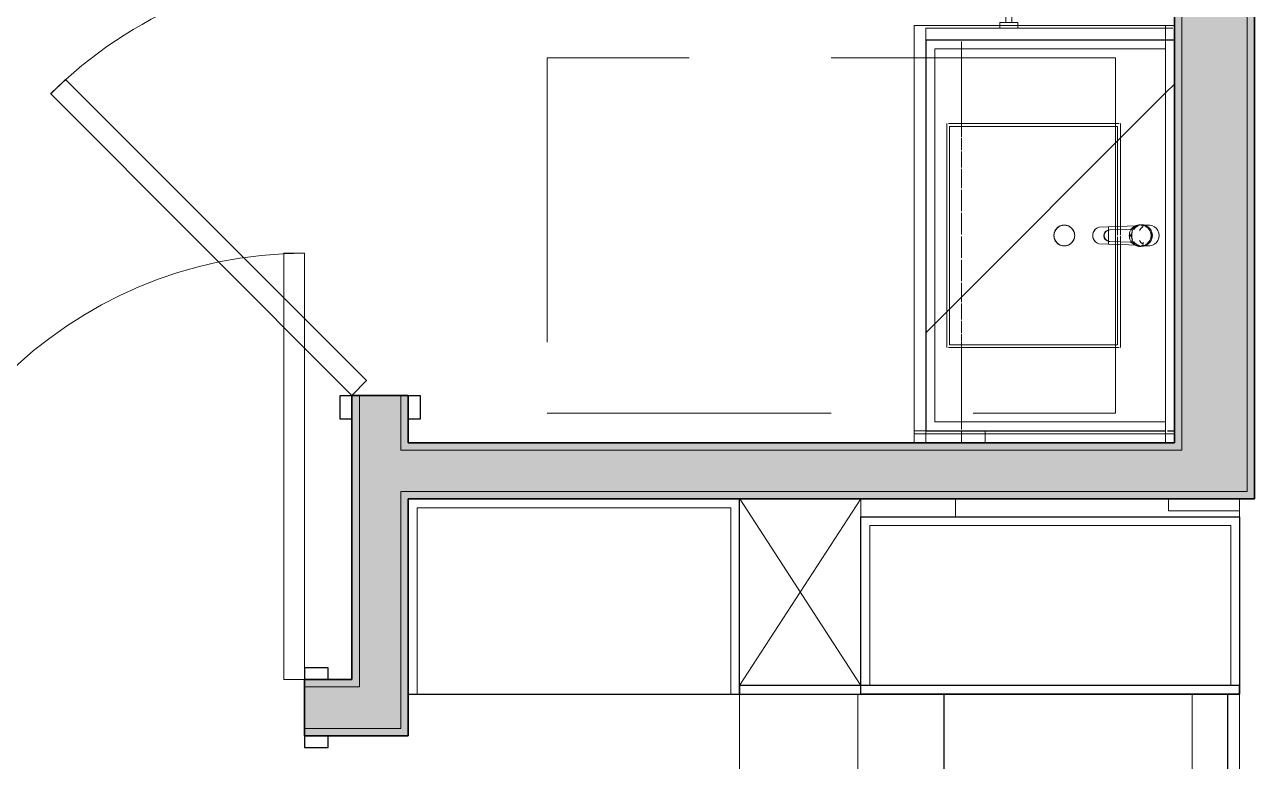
# Model space of a CAD drawing. Header units: inches. Extents: x 6 to 8416, y -388 to 6104.
# Drawn here: x 4234.9 to 4338.8, y 521.6 to 583.9 of the extents above; entities that cross this region are included whole.
import ezdxf

# ---------------------------------------------------------------- set-up
doc = ezdxf.new("R2010")
doc.units = ezdxf.units.IN
doc.header["$MEASUREMENT"] = 0
for name, pattern in [('Dash 1_16_', [48, 24, -24]), ('Hidden 1_16_', [36, 24, -12]), ('Hidden 1_8_', [9, 6, -3]), ('Hidden 3_16_', [13.5, 9, -4.5])]:
    doc.linetypes.add(name, pattern=pattern)
for name, color, linetype, lineweight in [('A-DOOR', 31, 'Continuous', 18), ('A-DOOR-FRAM', 31, 'Continuous', 25), ('A-GENM', 13, 'Continuous', 18), ('A-GENM-HDLN', 13, 'Dash 1_16_', 9), ('A-WALL', 113, 'Continuous', 25), ('A-WALL-PATT', 111, 'Continuous', 35), ('I-WALL', 2, 'Continuous', 25), ('P-SANR-FIXT', 6, 'Continuous', 18), ('Q-CASE', 31, 'Continuous', 18), ('Q-SPCQ', 91, 'Continuous', 18)]:
    doc.layers.add(name, color=color, linetype=linetype, lineweight=lineweight)
pattern_1 = [(315, (-563.823, 204.75), (16.9706, 16.9706), [])]

# ---------------------------------------------------------------- blocks, each defined once
blk = doc.blocks.new('z Nested-Lav Basin-Rectangular - Rectangular-V673-LEVEL 3 - PLAN Copy 1 Copy 1')
at = {"layer": 'P-SANR-FIXT', "lineweight": 9}
for p, q in [((-9.47, 7.3), (9.47, 7.3)), ((-9.23, 7.3), (-9.47, 7.3)), ((-8.53, 7.3), (-9.23, 7.3)), ((-7.4, 7.3), (-8.53, 7.3)), ((-5.9, 7.3), (-7.4, 7.3)), ((-4.11, 7.3), (-5.9, 7.3)), ((-2.11, 7.3), (-4.11, 7.3)), ((0, 7.3), (-2.11, 7.3)), ((2.11, 7.3), (0, 7.3)), ((4.11, 7.3), (2.11, 7.3)), ((5.9, 7.3), (4.11, 7.3)), ((7.4, 7.3), (5.9, 7.3)), ((8.53, 7.3), (7.4, 7.3)), ((9.23, 7.3), (8.53, 7.3)), ((9.47, 7.3), (9.23, 7.3)), ((-9.47, 7.14), (-9.47, -7.28)), ((-9.22, -7.14), (-9.22, 7.05)), ((-9.22, 7.05), (9.22, 7.05)), ((-9.22, 7.05), (-8.99, 7.05)), ((-8.99, 7.05), (-8.31, 7.05)), ((-8.31, 7.05), (-7.21, 7.05)), ((-7.21, 7.05), (-5.75, 7.05)), ((-5.75, 7.05), (-4, 7.05)), ((-4, 7.05), (-2.05, 7.05)), ((-2.05, 7.05), (0, 7.05)), ((0, 7.05), (2.05, 7.05)), ((2.05, 7.05), (4, 7.05)), ((4, 7.05), (5.75, 7.05)), ((5.75, 7.05), (7.21, 7.05)), ((7.21, 7.05), (8.31, 7.05)), ((8.31, 7.05), (8.99, 7.05)), ((8.99, 7.05), (9.22, 7.05)), ((9.22, 7.05), (9.22, -7.14)), ((9.47, -7.28), (9.47, 7.14)), ((-0.75, -7.14), (-9.22, -7.14)), ((-8.99, -7.14), (-9.22, -7.14)), ((-8.31, -7.14), (-8.99, -7.14)), ((-7.21, -7.14), (-8.31, -7.14)), ((-5.75, -7.14), (-7.21, -7.14)), ((-4, -7.14), (-5.75, -7.14)), ((-2.05, -7.14), (-4, -7.14)), ((-0.76, -7.14), (-2.05, -7.14)), ((-0.53, -7.14), (-0.76, -7.14)), ((-0.53, -7.14), (-0.75, -7.14)), ((-0.11, -7.14), (-0.53, -7.14)), ((-0.11, -7.14), (-0.53, -7.14)), ((0.5, -7.14), (0.03, -7.14)), ((0.5, -7.14), (0.03, -7.14)), ((0.75, -7.14), (0.5, -7.14)), ((0.76, -7.14), (0.5, -7.14)), ((9.22, -7.14), (0.75, -7.14)), ((2.05, -7.14), (0.76, -7.14)), ((4, -7.14), (2.05, -7.14)), ((5.75, -7.14), (4, -7.14)), ((7.21, -7.14), (5.75, -7.14)), ((8.31, -7.14), (7.21, -7.14)), ((8.99, -7.14), (8.31, -7.14)), ((9.22, -7.14), (8.99, -7.14)), ((-9.47, -7.39), (-9.23, -7.39)), ((-0.76, -7.39), (-9.47, -7.39)), ((-9.23, -7.39), (-8.53, -7.39)), ((-8.53, -7.39), (-7.4, -7.39)), ((-7.4, -7.39), (-5.9, -7.39)), ((-5.9, -7.39), (-4.11, -7.39)), ((-4.11, -7.39), (-2.11, -7.39)), ((-2.11, -7.39), (-0.77, -7.39)), ((-0.77, -7.39), (-0.54, -7.39)), ((-0.53, -7.39), (-0.76, -7.39)), ((-0.54, -7.39), (-0.07, -7.39)), ((-0.07, -7.39), (-0.53, -7.39)), ((0.03, -7.39), (0.51, -7.39)), ((0.51, -7.39), (0.03, -7.39)), ((0.51, -7.39), (0.77, -7.39)), ((0.76, -7.39), (0.51, -7.39)), ((9.47, -7.39), (0.76, -7.39)), ((0.77, -7.39), (2.11, -7.39)), ((2.11, -7.39), (4.11, -7.39)), ((4.11, -7.39), (5.9, -7.39)), ((5.9, -7.39), (7.4, -7.39)), ((7.4, -7.39), (8.53, -7.39)), ((8.53, -7.39), (9.23, -7.39)), ((9.23, -7.39), (9.47, -7.39))]:
    blk.add_line(p, q, dxfattribs=at)
at = {"layer": 'P-SANR-FIXT'}
blk.add_circle((0, -2.64), 0.875, dxfattribs=at)
at = {"layer": 'P-SANR-FIXT', "lineweight": 9}
for points in [[(-0.88, -2.64), (-0.88, -2.53), (-0.84, -2.33), (-0.68, -2.06), (-0.45, -1.86), (-0.15, -1.76), (0.16, -1.76), (0.45, -1.86), (0.68, -2.06), (0.84, -2.33), (0.87, -2.53), (0.87, -2.64)], [(-0.67, -2.07), (-0.74, -2.15), (-0.79, -2.24), (-0.82, -2.34)], [(-0.44, -1.88), (-0.53, -1.93), (-0.6, -2), (-0.67, -2.07)], [(-0.15, -1.77), (-0.25, -1.79), (-0.35, -1.83), (-0.44, -1.88)], [(0.15, -1.77), (0.05, -1.76), (-0.05, -1.76), (-0.15, -1.77)], [(0.44, -1.88), (0.35, -1.83), (0.25, -1.79), (0.15, -1.77)], [(0.67, -2.07), (0.61, -2), (0.53, -1.93), (0.44, -1.88)], [(0.82, -2.34), (0.79, -2.24), (0.74, -2.15), (0.67, -2.07)], [(-0.82, -2.34), (-0.86, -2.43), (-0.88, -2.53), (-0.88, -2.64)], [(0.87, -2.64), (0.87, -2.74), (0.84, -2.94), (0.68, -3.21), (0.45, -3.41), (0.16, -3.52), (-0.15, -3.52), (-0.45, -3.41), (-0.68, -3.21), (-0.84, -2.94), (-0.88, -2.74), (-0.88, -2.64)], [(-0.88, -2.64), (-0.88, -2.74), (-0.86, -2.84), (-0.82, -2.94)], [(-0.82, -2.94), (-0.79, -3.03), (-0.74, -3.12), (-0.67, -3.2)], [(0.67, -3.2), (0.74, -3.12), (0.79, -3.03), (0.82, -2.94)], [(0.87, -2.64), (0.87, -2.53), (0.86, -2.43), (0.82, -2.34)], [(0.82, -2.94), (0.86, -2.84), (0.87, -2.74), (0.87, -2.64)], [(-0.67, -3.2), (-0.6, -3.28), (-0.53, -3.34), (-0.44, -3.39)], [(-0.44, -3.39), (-0.35, -3.45), (-0.25, -3.48), (-0.15, -3.5)], [(-0.15, -3.5), (-0.05, -3.52), (0.05, -3.52), (0.15, -3.5)], [(0.15, -3.5), (0.25, -3.48), (0.35, -3.45), (0.44, -3.39)], [(0.44, -3.39), (0.53, -3.34), (0.61, -3.28), (0.67, -3.2)]]:
    blk.add_open_spline(points, degree=3, dxfattribs=at)
blk = doc.blocks.new('z Nested-Faucet-BA-Sngl Handle - Faucet-V674-LEVEL 3 - PLAN Copy 1 Copy 1')
at = {"layer": 'P-SANR-FIXT'}
for p, q in [((-0.7, 2.58), (-0.82, -0.81)), ((-0.73, 1.77), (-0.7, 2.58)), ((0.53, 2.88), (0.57, 2.83)), ((0.57, 2.83), (0.63, 2.75)), ((0.63, 2.75), (0.7, 2.59)), ((0.81, -0.59), (0.7, 2.59)), ((0.7, 2.59), (0.73, 1.77)), ((-0.82, -0.81), (-0.73, 1.77)), ((0.73, 1.77), (-0.73, 1.77)), ((-0.5, 1.66), (-0.57, -0.13)), ((-0.57, -0.09), (-0.5, 1.66)), ((0.54, -0.12), (0.48, 1.66)), ((0.48, 1.66), (0.54, -0.08)), ((0.73, 1.77), (0.81, -0.59)), ((-0.91, -0.81), (-0.91, -0.85)), ((-0.9, -0.91), (-0.9, -1.06)), ((-0.9, -0.99), (-0.9, -1.06)), ((-0.58, -0.97), (-0.72, -1.13)), ((-0.41, -0.84), (-0.58, -0.97)), ((-0.57, -0.13), (-0.57, -0.09)), ((-0.12, -0.02), (-0.12, -0.06)), ((0.12, -0.02), (-0.12, -0.02)), ((0.12, -0.02), (-0.12, -0.02)), ((0.12, -0.06), (0.12, -0.02)), ((0.58, -0.97), (0.41, -0.84)), ((0.54, -0.12), (0.54, -0.08)), ((0.72, -1.13), (0.58, -0.97)), ((0.61, -0.27), (0.61, -0.23)), ((0.83, -1.21), (0.83, -1.03)), ((0.89, -0.97), (0.89, -0.93)), ((0.9, -1.06), (0.9, -0.91)), ((0.9, -1.06), (0.9, -0.99)), ((-0.9, -1.06), (-0.89, -1.2)), ((-0.88, -1.07), (-0.88, -1.63)), ((-0.84, -1.06), (-0.84, -1.15)), ((-0.83, -1.06), (-0.84, -1.06)), ((-0.84, -1.06), (-0.83, -1.06)), ((-0.84, -1.15), (-0.84, -1.3)), ((-0.57, -1.15), (-0.77, -1.15)), ((-0.73, -1.57), (-0.59, -1.72)), ((0.83, -1.15), (0.84, -1.23)), ((0.85, -1.23), (0.84, -1.23)), ((0.84, -1.23), (0.85, -1.23)), ((0.85, -1.3), (0.85, -1.23)), ((0.85, -1.23), (0.85, -1.3)), ((0.88, -1.63), (0.88, -1.07)), ((0.89, -1.2), (0.9, -1.06))]:
    blk.add_line(p, q, dxfattribs=at)
at = {"layer": 'P-SANR-FIXT', "flags": 128}
for points in [[(0.7, 2.59), (0.62, 2.76), (0.5, 2.9), (0.35, 3.01), (0.18, 3.08), (0, 3.1), (-0.19, 3.08), (-0.36, 3.01), (-0.51, 2.9), (-0.62, 2.75), (-0.7, 2.58)], [(-0.7, 2.58), (-0.63, 2.74), (-0.53, 2.87)], [(-0.53, 2.87), (-0.4, 2.98), (-0.25, 3.06), (-0.09, 3.1), (0.08, 3.1), (0.25, 3.06), (0.4, 2.99), (0.53, 2.88)], [(0, -1.84), (-0.22, -1.82), (-0.42, -1.74), (-0.6, -1.61), (-0.75, -1.44), (-0.85, -1.24), (-0.9, -1.02), (-0.9, -0.79), (-0.84, -0.57), (-0.74, -0.38)], [(-0.74, -0.38), (-0.38, -0.24), (0, -0.19)], [(0, -0.19), (0.38, -0.24), (0.74, -0.38)], [(0.74, -0.38), (0.84, -0.57), (0.9, -0.79), (0.9, -1.02), (0.85, -1.24), (0.75, -1.44), (0.6, -1.61), (0.42, -1.74), (0.22, -1.82), (0, -1.84)], [(-0.89, -1.2), (-0.83, -1.39), (-0.73, -1.57)], [(-0.83, -1.34), (-0.87, -1.52), (-0.87, -1.73), (-0.82, -1.94), (-0.72, -2.13), (-0.58, -2.29), (-0.41, -2.41), (-0.21, -2.49), (0, -2.51)], [(-0.59, -1.72), (-0.41, -1.83), (-0.21, -1.9), (0, -1.93)], [(0, -1.93), (0.21, -1.9), (0.41, -1.83), (0.59, -1.72), (0.73, -1.57), (0.83, -1.39), (0.89, -1.2)], [(0, -2.51), (0.21, -2.49), (0.41, -2.41), (0.58, -2.29), (0.72, -2.13), (0.82, -1.94), (0.87, -1.73), (0.87, -1.52), (0.83, -1.34)]]:
    blk.add_lwpolyline(points, dxfattribs=at)
at = {"layer": 'P-SANR-FIXT'}
for centre, major_axis, ratio, start_param, end_param in [((-0.01, 1.69), (0.488, 0), 0.981627, 0.034194, 3.105026), ((-0.01, 1.65), (0.488, 0), 0.981627, 0.034194, 3.105026), ((0, -0.89), (0.904, 0), 0.992546, 1.570796, 2.050618), ((0, -0.89), (0.904, 0), 0.992546, 1.090975, 1.570796), ((0.25, -0.81), (1.17, 0), 0.981627, 3.104199, 3.319048), ((0.25, -0.85), (1.17, 0), 0.981627, 3.104199, 3.617494), ((-0.32, -0.79), (0.591, 0), 0.981627, 2.568497, 3.104199), ((-0.32, -0.83), (0.591, 0), 0.981627, 2.568497, 3.104199), ((0, -1.06), (0.904, 0), 0.992546, 2.567292, 3.065539), ((0.57, -1.39), (1.65, 0), 0.981627, 2.4228, 2.568497), ((0.57, -1.35), (1.65, 0), 0.981627, 2.495649, 2.568497), ((0, -1.07), (0.878, 0), 0.992546, 2.207473, 2.732128), ((0, -1.07), (0.878, 0), 0.992546, 2.207473, 2.732128), ((0.57, -1.35), (1.65, 0), 0.981627, 2.4228, 2.495649), ((0, -0.89), (0.904, 0), 0.992546, 2.103114, 2.530439), ((0, -1.06), (0.904, 0), 0.992546, 2.222877, 2.532851), ((-1.05, 0.04), (0.5, 0), 0.981627, 5.564393, 6.024593), ((-1.05, 0), (0.5, 0), 0.981627, 5.564393, 5.880213), ((-1.05, 0), (0.5, 0), 0.981627, 5.880213, 6.024593), ((0, -1.07), (0.878, 0), 0.992546, 1.580388, 1.97866), ((0, -1.07), (0.878, 0), 0.992546, 1.580388, 1.97866), ((0, -1.06), (-0.904, 0), 0.992546, 4.712389, 4.982668), ((0, -1.06), (0.904, 0), 0.992546, 1.297215, 1.570796), ((0, -1.07), (0.878, 0), 0.992546, 1.261267, 1.561205), ((0, -1.07), (0.878, 0), 0.992546, 1.261267, 1.561205), ((0, -1.06), (0.904, 0), 0.992546, 0.574301, 1.072549), ((0, -0.89), (0.904, 0), 0.992546, 0.611154, 1.048209), ((0, -1.07), (0.878, 0), 0.992546, 0.314159, 0.942478), ((0, -1.07), (0.878, 0), 0.992546, 0.314159, 0.942478), ((0.01, -0.98), (0.879, 0), 0.981627, 5.349276, 6.241172), ((1.19, 0.13), (0.689, 0), 0.981627, 3.457004, 3.698846), ((1.19, 0.09), (0.689, 0), 0.981627, 3.457004, 3.574523), ((1.19, 0.09), (0.689, 0), 0.981627, 3.574523, 3.698846), ((0.06, -0.82), (0.817, 0), 0.981627, 0.28636, 0.830651), ((0.06, -0.86), (0.817, 0), 0.981627, 0.28636, 0.830651), ((0, -1.06), (0.904, 0), 0.992546, 0.29608, 0.522446), ((-0.31, -0.93), (1.2, 0), 0.981627, 0.122173, 0.28636), ((-0.31, -0.97), (1.2, 0), 0.981627, 6.241172, 6.569545), ((0, -1.07), (0.878, 0), 0.992546, 6.116775, 6.335526), ((-0.31, -0.93), (1.2, 0), 0.981627, 0, 0.122173), ((-0.31, -0.93), (-1.2, 0), 0.981627, 3.099579, 3.141593), ((0, -1.07), (0.878, 0), 0.992546, 3.455752, 4.712389), ((0, -1.07), (0.878, 0), 0.992546, 3.455752, 4.712389), ((0.01, -0.97), (0.888, 0), 0.981627, 3.617494, 5.349276), ((0.01, -0.93), (0.888, 0), 0.981627, 3.864891, 4.112289), ((0, -1.07), (0.878, 0), 0.992546, 4.712389, 5.969026), ((0, -1.07), (-0.878, 0), 0.992546, 1.570796, 2.827433), ((0.01, -0.94), (0.879, 0), 0.981627, 5.349276, 5.57225), ((0.01, -0.94), (0.879, 0), 0.981627, 5.57225, 5.795224)]:
    blk.add_ellipse(centre, major_axis=major_axis, ratio=ratio, start_param=start_param, end_param=end_param, dxfattribs=at)
for points, knots in [([(0, -0.04), (-0.02, -0.04), (-0.04, -0.04), (-0.07, -0.04), (-0.1, -0.05), (-0.11, -0.05), (-0.12, -0.06), (-0.12, -0.06)], [0, 0, 0, 0, 0.285714, 0.428571, 0.571429, 0.785714, 1, 1, 1, 1]), ([(-0.12, -0.06), (-0.12, -0.06), (-0.11, -0.06), (-0.09, -0.07), (-0.07, -0.07), (-0.04, -0.07), (-0.01, -0.07), (0, -0.07)], [0, 0, 0, 0, 0.285714, 0.428571, 0.571429, 0.785714, 1, 1, 1, 1]), ([(0.12, -0.06), (0.12, -0.06), (0.11, -0.05), (0.08, -0.04), (0.04, -0.04), (0.01, -0.04), (0, -0.04)], [0, 0, 0, 0, 0.285714, 0.571429, 0.785714, 1, 1, 1, 1]), ([(0, -0.07), (0.02, -0.07), (0.04, -0.07), (0.07, -0.07), (0.1, -0.07), (0.11, -0.06), (0.12, -0.06), (0.12, -0.06)], [0, 0, 0, 0, 0.285714, 0.428571, 0.571429, 0.785714, 1, 1, 1, 1])]:
    blk.add_open_spline(points, degree=3, knots=knots, dxfattribs=at)
blk = doc.blocks.new('z Nested-Clearance-Plumbing-AM - Clearance-V313-LEVEL 3 - PLAN Copy 1 Copy 1')
at = {"layer": 'A-GENM', "linetype": 'Hidden 1_16_', "lineweight": 9}
for p, q in [((15, 48), (-15, 48)), ((-15, 48), (-15, 0)), ((15, 0), (15, 48)), ((-15, 0), (-0.75, 0)), ((-0.75, 0), (-0.52, 0)), ((-0.52, 0), (0.49, 0)), ((0.49, 0), (0.75, 0)), ((0.75, 0), (15, 0))]:
    blk.add_line(p, q, dxfattribs=at)
blk = doc.blocks.new('Unit-Single-Flush-ICC ADA-AM - 36_ x 84_-NR _U-BA _ BATH_-V125-LEVEL 3 - PLAN Copy 1 Copy 1')
at = {"layer": 'A-DOOR'}
for p, q in [((16.76, -1.14), (-8.69, -26.59)), ((16.76, -1.14), (18, -2.38)), ((18, -2.38), (-7.46, -27.83)), ((-8.69, -26.59), (-7.46, -27.83))]:
    blk.add_line(p, q, dxfattribs=at)
at = {"layer": 'A-DOOR', "lineweight": 9}
blk.add_arc((18, -2.38), 36, 180, 225, dxfattribs=at)
at = {"layer": 'A-DOOR-FRAM'}
for p, q in [((-20, 2.38), (-20, 3.38)), ((-20, 3.38), (-18, 3.38)), ((-18, 3.38), (-18, 2.38)), ((18, 2.38), (18, 3.38)), ((18, 3.38), (20, 3.38)), ((20, 3.38), (20, 2.38)), ((-18, 2.38), (-20, 2.38)), ((20, 2.38), (18, 2.38)), ((-20, -2.38), (-18, -2.38)), ((-20, -3.37), (-20, -2.38)), ((-18, -2.38), (-18, -3.37)), ((18, -2.38), (20, -2.38)), ((18, -3.37), (18, -2.38)), ((20, -2.38), (20, -3.37)), ((-18, -3.37), (-20, -3.37)), ((20, -3.37), (18, -3.37))]:
    blk.add_line(p, q, dxfattribs=at)
at = {"layer": 'A-DOOR-FRAM', "lineweight": 18}
for p, q in [((-20, 3.38), (-18, 3.38)), ((-20, 3.38), (-20, 2.38)), ((-18, 3.38), (-18, 2.38)), ((18, 3.38), (20, 3.38)), ((18, 3.38), (18, 2.38)), ((20, 3.38), (20, 2.38)), ((-18, 2.38), (-20, 2.38)), ((20, 2.38), (18, 2.38)), ((-20, -3.37), (-20, -2.38)), ((-20, -2.38), (-18, -2.38)), ((-18, -3.37), (-18, -2.38)), ((18, -3.37), (18, -2.38)), ((18, -2.38), (20, -2.38)), ((20, -3.37), (20, -2.38)), ((-18, -3.37), (-20, -3.37)), ((20, -3.37), (18, -3.37))]:
    blk.add_line(p, q, dxfattribs=at)
blk = doc.blocks.new('GM BA Vanity-Single - Lav Cab _ Apron-ICC ADA-AM - 33_ Sink Cab_End Panel - Forward-V700-LEVEL 3 - PLAN Copy 1 Copy 1')
at = {"layer": 'A-GENM'}
for p, q in [((0.75, 22), (0, 22)), ((0, 22), (0, 16)), ((0, 16), (0, 22)), ((0, 22), (0.75, 22)), ((0.75, 22), (0, 22)), ((0, 22), (0, 16)), ((0, 16), (0, 22)), ((0, 22), (0.75, 22)), ((0.75, 16), (0.75, 22)), ((0.75, 22), (0.75, 16)), ((1, 22), (0.75, 22)), ((0.75, 22), (1, 22)), ((35.25, 22), (1, 22)), ((1, 22), (35.25, 22)), ((35.25, 0.75), (35.25, 22)), ((35.25, 22), (35.25, 0.75)), ((8.28, 4.81), (8.28, 19)), ((8.28, 19), (26.72, 19)), ((26.72, 19), (8.28, 19)), ((8.28, 19), (8.28, 4.81)), ((26.72, 19), (26.72, 4.81)), ((26.72, 4.81), (26.72, 19)), ((0, 16), (0, 0)), ((0, 0.75), (0, 16)), ((0, 16), (0, 0.75)), ((0, 0.75), (0, 16)), ((0.75, 0), (0.75, 16)), ((0.75, 16), (0.75, 0.75)), ((16.75, 4.81), (8.28, 4.81)), ((8.28, 4.81), (16.75, 4.81)), ((16.97, 4.81), (16.75, 4.81)), ((16.75, 4.81), (16.97, 4.81)), ((17.39, 4.81), (16.97, 4.81)), ((16.97, 4.81), (17.39, 4.81)), ((18, 4.81), (17.53, 4.81)), ((17.53, 4.81), (18, 4.81)), ((18.25, 4.81), (18, 4.81)), ((18, 4.81), (18.25, 4.81)), ((26.72, 4.81), (18.25, 4.81)), ((18.25, 4.81), (26.72, 4.81)), ((0, 0), (0, 0.75)), ((35.25, 0.75), (0, 0.75)), ((0, 0.75), (0, 0)), ((0, 0), (0, 0.75)), ((0, 0.75), (0.75, 0.75)), ((0, 0.75), (0, 0)), ((0, 0), (0, 0.75)), ((0, 0), (0.75, 0)), ((0.75, 0), (0, 0)), ((0, 0), (35.25, 0)), ((0.75, 0), (0, 0)), ((0, 0), (0.75, 0)), ((0.75, 0), (0, 0)), ((0.75, 0.75), (0.75, 0)), ((0.75, 0.75), (35.25, 0.75)), ((35.25, 0), (0.75, 0)), ((0.75, 0), (35.25, 0)), ((35.25, 0), (0.75, 0)), ((35.25, 0), (35.25, 0.75)), ((35.25, 0.75), (35.25, 0)), ((35.25, 0), (35.25, 0.75)), ((35.25, 0.75), (35.25, 0))]:
    blk.add_line(p, q, dxfattribs=at)
blk = doc.blocks.new('GM Outlet Zone-AM - GM Outlet Zone-AM-V701-LEVEL 3 - PLAN Copy 1 Copy 1')
at = {"layer": 'A-GENM', "linetype": 'Dash 1_16_', "lineweight": 9}
for p, q in [((-3, 1), (3, 1)), ((3, 1), (-3, 1)), ((-3, 0.75), (-3, 1)), ((-3, 1), (-3, 0)), ((-3, 0), (-3, 0.75)), ((-3, 0), (3, 0)), ((3, 0), (-3, 0)), ((3, 1), (3, 0.75)), ((3, 1), (3, 0)), ((3, 0.75), (3, 0))]:
    blk.add_line(p, q, dxfattribs=at)
blk = doc.blocks.new('Unit-Single-Flush-ICC ADA-AM - 36_ x 84_-NR _U-BE _ BED_-6493364-LEVEL 3 - PLAN Copy 1 Copy 1')
at = {"layer": 'A-DOOR'}
for p, q in [((16.25, 38.38), (18, 38.38)), ((16.25, 2.37), (16.25, 38.38)), ((18, 2.37), (18, 38.38)), ((16.25, 2.37), (18, 2.37))]:
    blk.add_line(p, q, dxfattribs=at)
at = {"layer": 'A-DOOR', "lineweight": 9}
blk.add_arc((18, 2.37), 36, 90, 180, dxfattribs=at)
at = {"layer": 'A-DOOR-FRAM'}
for p, q in [((-18, 3.37), (-20, 3.37)), ((-20, 3.37), (-20, 2.37)), ((-18, 2.37), (-18, 3.37)), ((20, 3.37), (18, 3.37)), ((18, 3.37), (18, 2.37)), ((20, 2.37), (20, 3.37)), ((-20, 2.37), (-18, 2.37)), ((18, 2.37), (20, 2.37)), ((-18, -2.38), (-20, -2.38)), ((-20, -2.38), (-20, -3.38)), ((-18, -3.38), (-18, -2.38)), ((20, -2.38), (18, -2.38)), ((18, -2.38), (18, -3.38)), ((20, -3.38), (20, -2.38)), ((-20, -3.38), (-18, -3.38)), ((18, -3.38), (20, -3.38))]:
    blk.add_line(p, q, dxfattribs=at)
at = {"layer": 'A-DOOR-FRAM', "lineweight": 18}
for p, q in [((-18, 3.37), (-20, 3.37)), ((-20, 3.37), (-20, 2.37)), ((-18, 3.37), (-18, 2.37)), ((20, 3.37), (18, 3.37)), ((18, 3.37), (18, 2.37)), ((20, 3.37), (20, 2.37)), ((-20, 2.37), (-18, 2.37)), ((18, 2.37), (20, 2.37)), ((-20, -3.38), (-20, -2.38)), ((-18, -2.38), (-20, -2.38)), ((-18, -3.38), (-18, -2.38)), ((18, -3.38), (18, -2.38)), ((20, -2.38), (18, -2.38)), ((20, -3.38), (20, -2.38)), ((-20, -3.38), (-18, -3.38)), ((18, -3.38), (20, -3.38))]:
    blk.add_line(p, q, dxfattribs=at)
blk = doc.blocks.new('GM IS - Type B_6 - AM - Non-Recessed at Panel - 60-3_4_ Counter to Counter-7555794-LEVEL 3 - PLAN Copy 1 Copy 1')
at = {"layer": 'A-GENM', "lineweight": 9}
for p, q in [((-19.5, 128), (-110.5, 128)), ((-110.5, 128), (-110.5, 85.75)), ((-110.5, 85.75), (-110.5, 128)), ((-110.5, 128), (-19.5, 128)), ((-19.5, 117.75), (-19.5, 128)), ((-19.5, 128), (-19.5, 117.75)), ((-19.5, 85.75), (-19.5, 117.75)), ((-19.5, 117.75), (-19.5, 85.75)), ((-110.5, 85.75), (-19.5, 85.75)), ((-19.5, 85.75), (-110.5, 85.75))]:
    blk.add_line(p, q, dxfattribs=at)
at = {"layer": 'A-GENM', "linetype": 'Hidden 1_8_', "lineweight": 9}
for p, q in [((-19.5, 118), (-109.5, 118)), ((-109.5, 118), (-109.5, 110.75)), ((-109.5, 110.75), (-109.5, 118)), ((-109.5, 118), (-106.5, 118)), ((-92.75, 118), (-109.5, 118)), ((-109.5, 118), (-109.5, 110.75)), ((-106.5, 118), (-99.25, 118)), ((-99.25, 118), (-19.5, 118)), ((-19.5, 118), (-92.75, 118)), ((-19.5, 117.75), (-19.5, 118)), ((-19.5, 118), (-19.5, 117.75)), ((-19.5, 110.75), (-19.5, 118)), ((-19.5, 110.75), (-19.5, 117.75)), ((-19.5, 117.75), (-19.5, 110.75)), ((-109.5, 110.75), (-19.5, 110.75)), ((-19.5, 110.75), (-109.5, 110.75)), ((-109.5, 110.75), (-85.5, 110.75)), ((-85.5, 110.75), (-19.5, 110.75))]:
    blk.add_line(p, q, dxfattribs=at)
at = {"layer": 'A-GENM-HDLN'}
for p, q in [((-3, 117.75), (-18.75, 128)), ((-18.75, 117.75), (-3, 127.98))]:
    blk.add_line(p, q, dxfattribs=at)
blk = doc.blocks.new('CW - LW - Filler - Toe Kick - AM - 1 1_2_ W x 24_ D x H-5499899-LEVEL 3 - PLAN Copy 1 Copy 1')
at = {"layer": 'Q-CASE', "lineweight": 9}
for p, q in [((18.24, 18), (18.24, 24)), ((18.24, 24), (18.24, 18)), ((19.24, 24), (18.24, 24)), ((18.24, 24), (19.24, 24)), ((18.24, 24), (18.24, 18)), ((18.24, 24), (19.74, 24)), ((18.24, 24), (19.74, 24)), ((19.74, 24), (19.24, 24)), ((19.24, 24), (19.74, 24)), ((19.74, 0), (19.74, 24)), ((19.74, 24), (19.74, 0)), ((18.24, 0), (18.24, 18)), ((18.24, 18), (18.24, 0)), ((18.24, 18), (18.24, 0)), ((19.74, 0), (18.24, 0)), ((18.24, 0), (19.74, 0)), ((18.24, 0), (19.74, 0))]:
    blk.add_line(p, q, dxfattribs=at)
blk = doc.blocks.new('GM Outlet Zone-AM - GM Outlet Zone-AM-V765-LEVEL 3 - PLAN Copy 1 Copy 1')
at = {"layer": 'A-GENM', "lineweight": 9}
h = blk.add_hatch(dxfattribs=at)
h.set_pattern_fill('FP_64', color=256, style=0, pattern_type=2)
h.set_pattern_definition([(45, (-207.246, -542.81), (-33.941, 33.941), [])])
h.paths.add_polyline_path([(-3, 0), (3, 0), (3, 1), (-3, 1)])
at = {"layer": 'A-GENM', "linetype": 'Dash 1_16_', "lineweight": 9}
for p, q in [((-3, 1), (3, 1)), ((3, 1), (-3, 1)), ((-3, 0), (-3, 1)), ((-3, 1), (-3, 0)), ((-3, 0), (3, 0)), ((3, 0), (-3, 0)), ((3, 1), (3, 0)), ((3, 1), (3, 0))]:
    blk.add_line(p, q, dxfattribs=at)
blk = doc.blocks.new('CW - LW - 4 Drawers - AM - 27_ W x 24_ D x H - 6_ Top Drawer-7344142-LEVEL 3 - PLAN Copy 1 Copy 1')
at = {"layer": 'Q-CASE', "lineweight": 9}
for p, q in [((-27.76, 0), (-27.76, 24)), ((-27.76, 24), (-27.76, 0)), ((-27.76, 24), (-0.76, 24)), ((-27.76, 24), (-0.76, 24)), ((-27.76, 24), (-0.76, 24)), ((-0.76, 0), (-0.76, 24)), ((-0.76, 24), (-0.76, 0)), ((-27.76, 0), (-27.76, 21)), ((-27.76, 21), (-27.76, 0)), ((-27.76, 21), (-0.76, 21)), ((-27.76, 21), (-0.76, 21)), ((-0.76, 0), (-0.76, 21)), ((-0.76, 21), (-0.76, 0)), ((-0.76, 0), (-27.76, 0)), ((-27.76, 0), (-0.76, 0)), ((-0.76, 0), (-27.76, 0)), ((-27.76, 0), (-0.76, 0))]:
    blk.add_line(p, q, dxfattribs=at)
at = {"layer": 'Q-CASE', "lineweight": 25}
for p, q in [((-0.76, 24), (-27.76, 24)), ((-27.76, 24), (-27.76, 0)), ((-0.76, 0), (-0.76, 24)), ((-27.76, 0), (-0.76, 0))]:
    blk.add_line(p, q, dxfattribs=at)
blk = doc.blocks.new('CW - FL - Single UP _ LW Doors - AM - 15_ W x 32_ D x H-7414640-LEVEL 3 - PLAN Copy 1 Copy 1')
at = {"layer": 'Q-CASE', "lineweight": 9}
for p, q in [((2.24, 32), (17.24, 32)), ((2.24, 0), (2.24, 32)), ((2.24, 8), (2.24, 32)), ((16.49, 32), (2.24, 32)), ((2.24, 32), (16.49, 32)), ((2.99, 31.25), (2.99, 0.75)), ((16.49, 31.25), (2.99, 31.25)), ((2.99, 31.25), (16.49, 31.25)), ((2.99, 0.75), (2.99, 31.25)), ((16.49, 0.75), (16.49, 31.25)), ((16.49, 31.25), (16.49, 0.75)), ((17.24, 32), (16.62, 32)), ((16.62, 32), (17.24, 32)), ((17.24, 32), (17.24, 0)), ((17.24, 32), (17.24, 31)), ((17.24, 32), (17.24, 31)), ((17.24, 32), (17.24, 31)), ((17.24, 31), (17.24, 0)), ((17.24, 31), (17.24, 29)), ((17.24, 31), (17.24, 0)), ((2.24, 0), (2.24, 8)), ((17.24, 0), (2.24, 0)), ((16.49, 0), (2.24, 0)), ((2.24, 0), (16.49, 0)), ((2.99, 0.75), (16.49, 0.75)), ((16.49, 0.75), (2.99, 0.75)), ((17.24, 0), (16.62, 0)), ((16.62, 0), (17.24, 0))]:
    blk.add_line(p, q, dxfattribs=at)
at = {"layer": 'Q-CASE', "lineweight": 25}
for p, q in [((2.24, 0), (2.24, 32)), ((2.24, 32), (17.24, 32)), ((17.24, 32), (17.24, 0)), ((17.24, 0), (2.24, 0))]:
    blk.add_line(p, q, dxfattribs=at)
blk = doc.blocks.new('CW - LW - Filler - Toe Kick - AM - 1 1_2_ W x 32_ D x H-V767-LEVEL 3 - PLAN Copy 1 Copy 1')
at = {"layer": 'Q-CASE', "lineweight": 9}
for p, q in [((18.24, 26), (18.24, 32)), ((18.24, 32), (19.74, 32)), ((18.24, 32), (19.74, 32)), ((18.24, 0), (18.24, 32)), ((18.24, 32), (18.24, 26)), ((18.24, 32), (19.74, 32)), ((18.24, 32), (19.74, 32)), ((19.74, 32), (19.74, 8)), ((19.74, 32), (19.74, 0)), ((18.24, 8), (18.24, 26)), ((18.24, 26), (18.24, 8)), ((18.24, 0), (18.24, 8)), ((18.24, 8), (18.24, 0)), ((19.74, 8), (19.74, 0)), ((19.74, 0), (18.24, 0)), ((19.74, 0), (18.24, 0)), ((18.24, 0), (19.74, 0))]:
    blk.add_line(p, q, dxfattribs=at)
blk = doc.blocks.new('CW - LW - Filler - AM - 0 3_4_ W x 42_25_ D x H-7345190-LEVEL 3 - PLAN Copy 1 Copy 1')
at = {"layer": 'Q-CASE', "lineweight": 9}
for p, q in [((18.61, 42.25), (19.36, 42.25)), ((18.61, 0), (18.61, 42.25)), ((18.61, 41.5), (18.61, 42.25)), ((19.36, 42.25), (18.61, 42.25)), ((19.36, 42.25), (18.61, 42.25)), ((18.61, 42.25), (18.61, 41.5)), ((18.61, 42.25), (19.36, 42.25)), ((19.36, 42.25), (19.36, 0)), ((19.36, 42.25), (19.36, 41.25)), ((19.36, 41.25), (19.36, 42.25)), ((18.61, 11), (18.61, 41.5)), ((18.61, 41.5), (18.61, 11)), ((19.36, 41.25), (19.36, 38.25)), ((19.36, 38.25), (19.36, 41.25)), ((19.36, 38.25), (19.36, 17.25)), ((19.36, 17.25), (19.36, 38.25)), ((19.36, 17.25), (19.36, 10.25)), ((19.36, 10.25), (19.36, 17.25)), ((18.61, 10.25), (18.61, 11)), ((18.61, 11), (18.61, 10.25)), ((18.61, 0), (18.61, 10.25)), ((18.61, 10.25), (18.61, 0)), ((19.36, 10.25), (19.36, 10)), ((19.36, 10), (19.36, 10.25)), ((19.36, 10), (19.36, 0)), ((19.36, 0), (19.36, 10)), ((19.36, 0), (18.61, 0)), ((19.36, 0), (18.61, 0)), ((18.61, 0), (19.36, 0))]:
    blk.add_line(p, q, dxfattribs=at)
at = {"layer": 'Q-CASE', "lineweight": 25}
for p, q in [((19.36, 42.25), (18.61, 42.25)), ((18.61, 42.25), (18.61, 0)), ((19.36, 0), (19.36, 42.25)), ((18.61, 0), (19.36, 0))]:
    blk.add_line(p, q, dxfattribs=at)
blk = doc.blocks.new('CW - FL - Open Shelves - Framed - AM - 28_ W x 16_5_ D x H-7486466-LEVEL 3 - PLAN Copy 1 Copy 1')
at = {"layer": 'Q-CASE', "lineweight": 9}
for p, q in [((-4.26, 0), (-4.26, 16.5)), ((-4.26, 16.5), (-3.51, 16.5)), ((-4.26, 16.5), (-4.26, 15.88)), ((-4.26, 16.5), (23.74, 16.5)), ((-4.26, 15.75), (-4.26, 0)), ((-3.51, 16.5), (-3.51, 0.75)), ((-3.51, 16.5), (22.99, 16.5)), ((-3.51, 16.5), (-3.51, 0.75)), ((22.99, 16.5), (23.74, 16.5)), ((22.99, 0.75), (22.99, 16.5)), ((22.99, 0.75), (22.99, 16.5)), ((23.74, 16.5), (23.74, 0)), ((23.74, 0), (23.74, 16.5)), ((23.74, 0), (-4.26, 0)), ((-4.26, 0), (23.74, 0)), ((-3.51, 0.75), (22.99, 0.75)), ((-3.51, 0.75), (22.99, 0.75))]:
    blk.add_line(p, q, dxfattribs=at)
at = {"layer": 'Q-CASE', "lineweight": 25}
for p, q in [((-4.26, 16.5), (-4.26, 0)), ((23.74, 16.5), (-4.26, 16.5)), ((-4.26, 16.5), (-4.26, 15.88)), ((-4.26, 15.75), (-4.26, 0)), ((23.74, 0), (23.74, 16.5)), ((23.74, 0), (23.74, 16.5)), ((-4.26, 0), (23.74, 0)), ((-4.26, 0), (23.74, 0))]:
    blk.add_line(p, q, dxfattribs=at)
blk = doc.blocks.new('CW BA Var LW - Double Doors _ Apron - AM - W x H x 21_ D - 5 1_2_ Apron-V1368-LEVEL 3 - PLAN Copy 1 Copy 1')
at = {"layer": 'Q-CASE', "lineweight": 9}
h = blk.add_hatch(dxfattribs=at)
h.set_pattern_fill('FP_130', color=256, style=0, pattern_type=2)
h.set_pattern_definition(pattern_1)
h.paths.add_polyline_path([(-14.26, 19), (-14.26, 0), (18.74, 0), (18.74, 21), (-14.26, 21), (-14.26, 19.92)])
h.paths.add_polyline_path([(-13.51, 18.37), (-13.51, 20.25), (17.99, 20.25), (17.99, 0.75), (-13.51, 0.75), (-13.51, 6.64)])
h = blk.add_hatch(dxfattribs=at)
h.set_pattern_fill('FP_130', color=256, style=0, pattern_type=2)
h.set_pattern_definition(pattern_1)
h.paths.add_polyline_path([(-13.51, 20.25), (-13.51, 0.75), (17.99, 0.75), (17.99, 20.25), (-10.43, 20.25)])
for p, q in [((-14.26, 16), (-14.26, 21)), ((-14.26, 21), (-14.26, 16)), ((-14.26, 21), (-6.37, 21)), ((-14.26, 21), (-6.37, 21)), ((-14.26, 21), (-6.37, 21)), ((-6.36, 21), (18.74, 21)), ((-6.36, 21), (18.74, 21)), ((-6.36, 21), (18.74, 21)), ((18.74, 0.75), (18.74, 21)), ((18.74, 21), (18.74, 0.75)), ((-13.51, 0.75), (-13.51, 20.25)), ((-13.51, 20.25), (17.99, 20.25)), ((17.99, 20.25), (-13.51, 20.25)), ((-13.51, 20.25), (-13.51, 0.75)), ((17.99, 20.25), (17.99, 0.75)), ((17.99, 0.75), (17.99, 20.25)), ((-14.26, 16), (-14.26, 18)), ((-14.26, 18), (-14.26, 16)), ((-14.15, 18), (-7.21, 18)), ((-14.15, 18), (-7.21, 18)), ((-7.21, 18), (-6.98, 18)), ((-7.21, 18), (-6.98, 18)), ((-6.96, 18), (-6.75, 18)), ((-6.96, 18), (-6.75, 18)), ((-6.7, 18), (-6.07, 18)), ((-6.7, 18), (-6.07, 18)), ((-5.99, 18), (-4.97, 18)), ((-5.99, 18), (-4.97, 18)), ((-4.87, 18), (-3.51, 18)), ((-4.87, 18), (-3.51, 18)), ((-3.39, 18), (-1.76, 18)), ((-3.39, 18), (-1.76, 18)), ((-1.62, 18), (0.19, 18)), ((-1.62, 18), (0.19, 18)), ((0.34, 18), (2.16, 18)), ((0.34, 18), (2.16, 18)), ((2.31, 18), (4.14, 18)), ((2.31, 18), (4.14, 18)), ((4.29, 18), (6.1, 18)), ((4.29, 18), (6.1, 18)), ((6.24, 18), (7.86, 18)), ((6.24, 18), (7.86, 18)), ((7.99, 18), (9.34, 18)), ((7.99, 18), (9.34, 18)), ((9.45, 18), (10.47, 18)), ((9.45, 18), (10.47, 18)), ((10.54, 18), (11.18, 18)), ((10.54, 18), (11.18, 18)), ((11.23, 18), (11.44, 18)), ((11.23, 18), (11.44, 18)), ((11.46, 18), (11.68, 18)), ((11.46, 18), (11.68, 18)), ((11.68, 18), (17.99, 18)), ((11.68, 18), (17.99, 18)), ((18, 18), (18.63, 18)), ((18, 18), (18.63, 18)), ((18.74, 0.75), (18.74, 18)), ((18.74, 18), (18.74, 0.75)), ((-14.26, 0.75), (-14.26, 16)), ((-14.26, 16), (-14.26, 0.75)), ((-14.26, 0.75), (-14.26, 16)), ((-14.26, 16), (-14.26, 0.75)), ((-14.26, 0), (-14.26, 0.58)), ((-14.26, 0.58), (-14.26, 0)), ((-14.26, 0), (-14.26, 0.58)), ((-14.26, 0.58), (-14.26, 0)), ((18.74, 0), (-14.26, 0)), ((-14.26, 0), (18.74, 0)), ((17.99, 0.75), (-13.51, 0.75)), ((-13.51, 0.75), (17.99, 0.75)), ((18.74, 0), (18.74, 0.71)), ((18.74, 0.71), (18.74, 0)), ((18.74, 0), (18.74, 0.71)), ((18.74, 0.71), (18.74, 0)), ((18.74, 0), (-14.26, 0)), ((-14.26, 0), (18.74, 0))]:
    blk.add_line(p, q, dxfattribs=at)
at = {"layer": 'Q-CASE', "lineweight": 25}
for p, q in [((-6.37, 21), (-14.26, 21)), ((-14.26, 21), (-14.26, 16)), ((18.74, 21), (-6.36, 21)), ((18.74, 0.75), (18.74, 21)), ((-14.26, 16), (-14.26, 0.75)), ((-14.26, 0.58), (-14.26, 0)), ((-14.26, 0), (18.74, 0)), ((18.74, 0), (18.74, 0.71))]:
    blk.add_line(p, q, dxfattribs=at)
at = {"layer": 'Q-CASE', "linetype": 'Hidden 3_16_', "lineweight": 9}
for p, q in [((-14.26, 16), (-14.26, 21)), ((-14.26, 21), (-14.26, 18)), ((-14.26, 21), (-6.37, 21)), ((-14.26, 21), (-6.37, 21)), ((-6.36, 21), (18.74, 21)), ((-6.36, 21), (18.74, 21)), ((18.74, 18), (18.74, 21)), ((18.74, 21), (18.74, 0.75)), ((-13.51, 0.75), (-13.51, 20.25)), ((-13.51, 20.25), (17.99, 20.25)), ((17.99, 20.25), (-13.51, 20.25)), ((-13.51, 20.25), (-13.51, 0.75)), ((17.99, 20.25), (17.99, 0.75)), ((17.99, 0.75), (17.99, 20.25)), ((-14.26, 18), (-14.26, 16)), ((-14.15, 18), (-7.21, 18)), ((-14.15, 18), (-7.21, 18)), ((-7.21, 18), (-6.98, 18)), ((-7.21, 18), (-6.98, 18)), ((-6.96, 18), (-6.75, 18)), ((-6.96, 18), (-6.75, 18)), ((-6.7, 18), (-6.07, 18)), ((-6.7, 18), (-6.07, 18)), ((-5.99, 18), (-4.97, 18)), ((-5.99, 18), (-4.97, 18)), ((-4.87, 18), (-3.51, 18)), ((-4.87, 18), (-3.51, 18)), ((-3.39, 18), (-1.76, 18)), ((-3.39, 18), (-1.76, 18)), ((-1.62, 18), (0.19, 18)), ((-1.62, 18), (0.19, 18)), ((0.34, 18), (2.16, 18)), ((0.34, 18), (2.16, 18)), ((2.31, 18), (4.14, 18)), ((2.31, 18), (4.14, 18)), ((4.29, 18), (6.1, 18)), ((4.29, 18), (6.1, 18)), ((6.24, 18), (7.86, 18)), ((6.24, 18), (7.86, 18)), ((7.99, 18), (9.34, 18)), ((7.99, 18), (9.34, 18)), ((9.45, 18), (10.47, 18)), ((9.45, 18), (10.47, 18)), ((10.54, 18), (11.18, 18)), ((10.54, 18), (11.18, 18)), ((11.23, 18), (11.44, 18)), ((11.23, 18), (11.44, 18)), ((11.46, 18), (11.68, 18)), ((11.46, 18), (11.68, 18)), ((11.68, 18), (17.99, 18)), ((11.68, 18), (17.99, 18)), ((18, 18), (18.63, 18)), ((18, 18), (18.63, 18)), ((18.74, 0.75), (18.74, 18)), ((-14.26, 0.75), (-14.26, 16)), ((-14.26, 16), (-14.26, 0.75)), ((-14.26, 0), (-14.26, 0.58)), ((-14.26, 0.58), (-14.26, 0)), ((17.99, 0.75), (-13.51, 0.75)), ((-13.51, 0.75), (17.99, 0.75)), ((18.74, 0), (18.74, 0.71)), ((18.74, 0.71), (18.74, 0)), ((18.74, 0), (-14.26, 0)), ((-14.26, 0), (18.74, 0))]:
    blk.add_line(p, q, dxfattribs=at)
blk = doc.blocks.new('CW Var Filler - Toe Kick - AM - W x H x 21_ D-5699612-LEVEL 3 - PLAN Copy 1 Copy 1')
at = {"layer": 'Q-CASE', "lineweight": 9}
for p, q in [((18.49, 21), (19.24, 21)), ((18.49, 21), (19.24, 21)), ((19.24, 21), (19.49, 21)), ((19.24, 21), (19.49, 21)), ((18.49, 18), (19.24, 18)), ((19.24, 18), (19.49, 18))]:
    blk.add_line(p, q, dxfattribs=at)
blk = doc.blocks.new('CW Var Filler - AM - W x H x 21_ D-V1369-LEVEL 3 - PLAN Copy 1 Copy 1')
at = {"layer": 'Q-CASE', "lineweight": 9}
for p, q in [((18.49, 0.75), (18.49, 21)), ((18.49, 21), (18.49, 18)), ((18.49, 21), (19.49, 21)), ((18.49, 21), (19.49, 21)), ((18.49, 21), (19.49, 21)), ((18.49, 21), (19.49, 21)), ((19.49, 21), (19.49, 0.75)), ((19.49, 21), (19.49, 0.75)), ((18.49, 18), (18.49, 0.75)), ((18.49, 0), (18.49, 0.71)), ((18.49, 0.71), (18.49, 0)), ((19.49, 0), (18.49, 0)), ((18.49, 0), (19.49, 0)), ((19.49, 0.75), (19.49, 0.14)), ((19.49, 0.75), (19.49, 0.14))]:
    blk.add_line(p, q, dxfattribs=at)
blk = doc.blocks.new('SE BA Toilet Paper Holder-AM - 6_ W x 4 1_2_ D_ 19_ AFF-V1370-LEVEL 3 - PLAN Copy 1 Copy 1')
at = {"layer": 'Q-SPCQ'}
for p, q in [((-1, 6.75), (-5, 6.75)), ((-5, 6.75), (-5, 1.25)), ((-5, 6.75), (-5, 4.71)), ((-1, 4.71), (-1, 6.75)), ((-1, 1.25), (-1, 6.75)), ((-5, 4.19), (-6, 4.19)), ((-6, 4.19), (-6, 4)), ((-6, 4.16), (-6, 4)), ((-5, 4.15), (-5, 4.59)), ((-5, 3.41), (-5, 4.59)), ((-1, 4.19), (-5, 4.19)), ((-1, 4.59), (-1, 3.41)), ((-1, 4.59), (-1, 4.15)), ((0.25, 4.19), (-1, 4.19)), ((-0.25, 4.5), (-0.25, 0.5)), ((-0.25, 4.5), (0, 4.5)), ((-0.22, 4.5), (0, 4.5)), ((0, 4.5), (0.22, 4.5)), ((0, 4.5), (0.25, 4.5)), ((0.25, 0.5), (0.25, 4.5)), ((1.5, 4.19), (0.25, 4.19)), ((1.5, 4), (1.5, 4.19)), ((-6, 4), (-6, 3.84)), ((-6, 4), (-6, 3.81)), ((-6, 3.81), (-5, 3.81)), ((-5, 4), (-5, 4.15)), ((-5, 3.85), (-5, 4)), ((-5, 3.41), (-5, 3.85)), ((-5, 3.81), (-1, 3.81)), ((-5, 3.41), (-5, 1.25)), ((-1, 4.15), (-1, 4)), ((-1, 4), (-1, 3.85)), ((-1, 3.85), (-1, 3.41)), ((-1, 3.81), (0.25, 3.81)), ((-1, 1.25), (-1, 3.41)), ((0.25, 3.81), (1.5, 3.81)), ((1.5, 3.81), (1.5, 4)), ((-5, 1.25), (-1, 1.25)), ((-0.75, 0.5), (-0.75, 0.25)), ((0, 0.5), (-0.75, 0.5)), ((-0.75, 0.25), (-0.75, 0)), ((0, 0.5), (-0.25, 0.5)), ((0, 0.5), (-0.24, 0.5)), ((0, 0.5), (-0.22, 0.5)), ((0.22, 0.5), (0, 0.5)), ((0.25, 0.5), (0, 0.5)), ((0.24, 0.5), (0, 0.5)), ((0.75, 0.5), (0, 0.5)), ((0.75, 0.25), (0.75, 0.5)), ((0.75, 0), (0.75, 0.25)), ((-0.53, 0), (-0.75, 0)), ((-0.53, 0), (-0.75, 0)), ((0, 0), (-0.53, 0)), ((0, 0), (-0.53, 0)), ((0.53, 0), (0, 0)), ((0.53, 0), (0, 0)), ((0.75, 0), (0.53, 0)), ((0.75, 0), (0.53, 0))]:
    blk.add_line(p, q, dxfattribs=at)

msp = doc.modelspace()

# ---------------------------------------------------------------- hatches: boundary and pattern name
at = {"layer": 'A-WALL-PATT', "transparency": 33554560}
for points in [[(4338.79033733, 544.43577679), (4338.79033733, 636.06077679), (4338.16533733, 636.06077679), (4338.16533733, 544.43577679)], [(4332.66533733, 547.93577679), (4332.66533733, 548.56077679), (4267.29033733, 548.56077679), (4267.29033733, 547.93577679), (4325.40428685, 547.93577679)]]:
    msp.add_hatch(color=10, dxfattribs=at).paths.add_polyline_path(points)
at = {"layer": 'A-WALL-PATT', "lineweight": 25, "transparency": 33554560}
for points in [[(4332.04033733, 548.56077679), (4332.66533733, 548.56077679), (4332.66533733, 632.56077679), (4332.04033733, 632.56077679), (4332.04033733, 557.45168581)], [(4263.16533733, 527.93577679), (4263.16533733, 552.56077679), (4262.54033733, 552.56077679), (4262.54033733, 527.93577679)], [(4338.79033733, 543.81077679), (4338.79033733, 544.43577679), (4267.29033733, 544.43577679), (4267.29033733, 543.81077679), (4308.53303685, 543.81077679)]]:
    msp.add_hatch(color=10, dxfattribs=at).paths.add_polyline_path(points)
at = {"layer": 'A-WALL-PATT', "transparency": 33554560}
h = msp.add_hatch(color=10, dxfattribs=at)
h.paths.add_polyline_path([(4267.29033733, 523.81077679), (4267.29033733, 544.43577679), (4266.66533733, 544.43577679), (4266.66533733, 523.81077679)])
h.paths.add_polyline_path([(4267.29033733, 547.93577679), (4267.29033733, 552.56077679), (4266.66533733, 552.56077679), (4266.66533733, 547.93577679)])
h = msp.add_hatch(color=10, dxfattribs=at)
h.paths.add_polyline_path([(4262.54033733, 527.93577679), (4262.54033733, 528.56077679), (4258.54033733, 528.56077679), (4258.54033733, 527.93577679)])
h.paths.add_polyline_path([(4222.54033733, 527.93577679), (4222.54033733, 528.56077679), (4138.41533733, 528.56077679), (4138.41533733, 527.93577679), (4207.30553685, 527.93577679)])
at = {"layer": 'A-WALL-PATT', "lineweight": 25, "transparency": 33554560}
h = msp.add_hatch(color=10, dxfattribs=at)
h.paths.add_polyline_path([(4262.54033733, 523.81077679), (4266.66533733, 523.81077679), (4266.66533733, 524.43577679), (4258.54033733, 524.43577679), (4258.54033733, 523.81077679)])
h.paths.add_polyline_path([(4222.54033733, 523.81077679), (4222.54033733, 524.43577679), (4138.41533733, 524.43577679), (4138.41533733, 523.81077679), (4207.30553685, 523.81077679)])
at = {"layer": 'I-WALL', "transparency": 33554560}
for points in [[(4338.16533733, 547.93577679), (4338.16533733, 636.06077679), (4332.66533733, 636.06077679), (4332.66533733, 547.93577679)], [(4266.66533733, 524.43577679), (4266.66533733, 552.56077679), (4263.16533733, 552.56077679), (4263.16533733, 524.43577679)], [(4338.16533733, 544.43577679), (4338.16533733, 547.93577679), (4266.66533733, 547.93577679), (4266.66533733, 544.43577679), (4308.53303685, 544.43577679)]]:
    msp.add_hatch(color=10, dxfattribs=at).paths.add_polyline_path(points)
h = msp.add_hatch(color=10, dxfattribs=at)
h.paths.add_polyline_path([(4262.54033733, 524.43577679), (4263.16533733, 524.43577679), (4263.16533733, 527.93577679), (4258.54033733, 527.92906081), (4258.54033733, 524.43577679)])
h.paths.add_polyline_path([(4222.54033733, 524.43577679), (4222.54033733, 527.93577679), (4138.41533733, 527.93577679), (4138.41533733, 524.43577679), (4207.30553685, 524.43577679)])

# ---------------------------------------------------------------- linework, layer by layer
at = {"layer": 'A-WALL', "lineweight": 9}
for p, q in [((4338.16533733, 544.43577679), (4338.16533733, 665.93577679)), ((4332.66533733, 547.93577679), (4332.66533733, 632.56077679)), ((4263.16533733, 527.93577679), (4263.16533733, 552.56077679)), ((4266.66533733, 547.93577679), (4266.66533733, 552.56077679)), ((4332.66533733, 547.93577679), (4266.66533733, 547.93577679)), ((4338.16533733, 544.43577679), (4266.66533733, 544.43577679)), ((4266.66533733, 524.43577679), (4266.66533733, 544.43577679)), ((4263.16533733, 527.93577679), (4258.54033733, 527.93577679)), ((4266.66533733, 524.43577679), (4258.54033733, 524.43577679))]:
    msp.add_line(p, q, dxfattribs=at)
at = {"layer": 'I-WALL', "lineweight": 35}
for p, q in [((4338.79033733, 543.81077679), (4338.79033733, 665.31077679)), ((4332.04033733, 631.93577679), (4332.04033733, 548.56077679)), ((4262.54033733, 552.56077679), (4262.54033733, 528.56077679)), ((4267.29033733, 552.56077679), (4262.54033733, 552.56077679)), ((4267.29033733, 548.56077679), (4267.29033733, 552.56077679)), ((4332.04033733, 548.56077679), (4267.29033733, 548.56077679)), ((4267.29033733, 543.81077679), (4338.79033733, 543.81077679)), ((4267.29033733, 523.81077679), (4267.29033733, 543.81077679)), ((4262.54033733, 528.56077679), (4258.54033733, 528.56077679)), ((4258.54033733, 528.56077679), (4258.54033733, 523.81077679)), ((4258.54033733, 523.81077679), (4267.29033733, 523.81077679))]:
    msp.add_line(p, q, dxfattribs=at)

# ---------------------------------------------------------------- block references
at = {"layer": 'A-DOOR', "rotation": 269.9999999999989}
msp.add_blockref('Unit-Single-Flush-ICC ADA-AM - 36_ x 84_-NR _U-BA _ BATH_-V125-LEVEL 3 - PLAN Copy 1 Copy 1', (4264.91533733, 570.56077679), dxfattribs=at)
at = {"layer": 'A-DOOR'}
msp.add_blockref('Unit-Single-Flush-ICC ADA-AM - 36_ x 84_-NR _U-BE _ BED_-6493364-LEVEL 3 - PLAN Copy 1 Copy 1', (4240.54033733, 526.18577679), dxfattribs=at)
at = {"layer": 'A-GENM', "rotation": 90.00000000000097}
msp.add_blockref('GM BA Vanity-Single - Lav Cab _ Apron-ICC ADA-AM - 33_ Sink Cab_End Panel - Forward-V700-LEVEL 3 - PLAN Copy 1 Copy 1', (4332.04033733, 548.56077679), dxfattribs=at)
at = {"layer": 'A-GENM', "linetype": 'Hidden 1_16_', "lineweight": 9, "rotation": 90.00000000000097}
msp.add_blockref('z Nested-Clearance-Plumbing-AM - Clearance-V313-LEVEL 3 - PLAN Copy 1 Copy 1', (4327.04033733, 566.06077679), dxfattribs=at)
at = {"layer": 'A-GENM', "linetype": 'Dash 1_16_', "lineweight": 9}
msp.add_blockref('GM Outlet Zone-AM - GM Outlet Zone-AM-V701-LEVEL 3 - PLAN Copy 1 Copy 1', (4313.04033733, 548.56077679), dxfattribs=at)
at = {"layer": 'A-GENM', "linetype": 'Hidden 1_8_', "lineweight": 9, "rotation": 89.99999999999984}
msp.add_blockref('GM IS - Type B_6 - AM - Non-Recessed at Panel - 60-3_4_ Counter to Counter-7555794-LEVEL 3 - PLAN Copy 1 Copy 1', (4423.29033733, 546.81077679), dxfattribs=at)
at = {"layer": 'A-GENM'}
msp.add_blockref('GM Outlet Zone-AM - GM Outlet Zone-AM-V765-LEVEL 3 - PLAN Copy 1 Copy 1', (4334.53643108, 542.81077679), dxfattribs=at)
at = {"layer": 'P-SANR-FIXT', "rotation": 90.00000000000097}
for name, p in [('z Nested-Lav Basin-Rectangular - Rectangular-V673-LEVEL 3 - PLAN Copy 1 Copy 1', (4320.09126445, 566.06077679)), ('z Nested-Faucet-BA-Sngl Handle - Faucet-V674-LEVEL 3 - PLAN Copy 1 Copy 1', (4328.22783733, 566.06077679))]:
    msp.add_blockref(name, p, dxfattribs=at)
at = {"layer": 'Q-CASE'}
for name, p, rotation in [('CW Var Filler - AM - W x H x 21_ D-V1369-LEVEL 3 - PLAN Copy 1 Copy 1', (4332.04033733, 564.07307187), 90.00000000000097), ('CW BA Var LW - Double Doors _ Apron - AM - W x H x 21_ D - 5 1_2_ Apron-V1368-LEVEL 3 - PLAN Copy 1 Copy 1', (4332.04033733, 563.82307187), 90.00000000000097), ('CW Var Filler - Toe Kick - AM - W x H x 21_ D-5699612-LEVEL 3 - PLAN Copy 1 Copy 1', (4332.04033733, 530.07307187), 90.00000000000097), ('CW - FL - Open Shelves - Framed - AM - 28_ W x 16_5_ D x H-7486466-LEVEL 3 - PLAN Copy 1 Copy 1', (4291.02804225, 543.81077679), 180), ('CW - LW - Filler - Toe Kick - AM - 1 1_2_ W x 32_ D x H-V767-LEVEL 3 - PLAN Copy 1 Copy 1', (4305.54033733, 562.04848171), 270), ('CW - LW - Filler - Toe Kick - AM - 1 1_2_ W x 24_ D x H-5499899-LEVEL 3 - PLAN Copy 1 Copy 1', (4313.53643108, 562.04848171), 270), ('CW - FL - Single UP _ LW Doors - AM - 15_ W x 32_ D x H-7414640-LEVEL 3 - PLAN Copy 1 Copy 1', (4305.54033733, 544.54848171), 270), ('CW - LW - Filler - AM - 0 3_4_ W x 42_25_ D x H-7345190-LEVEL 3 - PLAN Copy 1 Copy 1', (4295.29033733, 546.67348171), 270), ('CW - LW - 4 Drawers - AM - 27_ W x 24_ D x H - 6_ Top Drawer-7344142-LEVEL 3 - PLAN Copy 1 Copy 1', (4312.54033733, 499.54848171), 270)]:
    msp.add_blockref(name, p, dxfattribs=dict(at, rotation=rotation))
at = {"layer": 'Q-SPCQ'}
msp.add_blockref('SE BA Toilet Paper Holder-AM - 6_ W x 4 1_2_ D_ 19_ AFF-V1370-LEVEL 3 - PLAN Copy 1 Copy 1', (4318.04033733, 583.56077679), dxfattribs=at)

doc.saveas('drawing.dxf')
